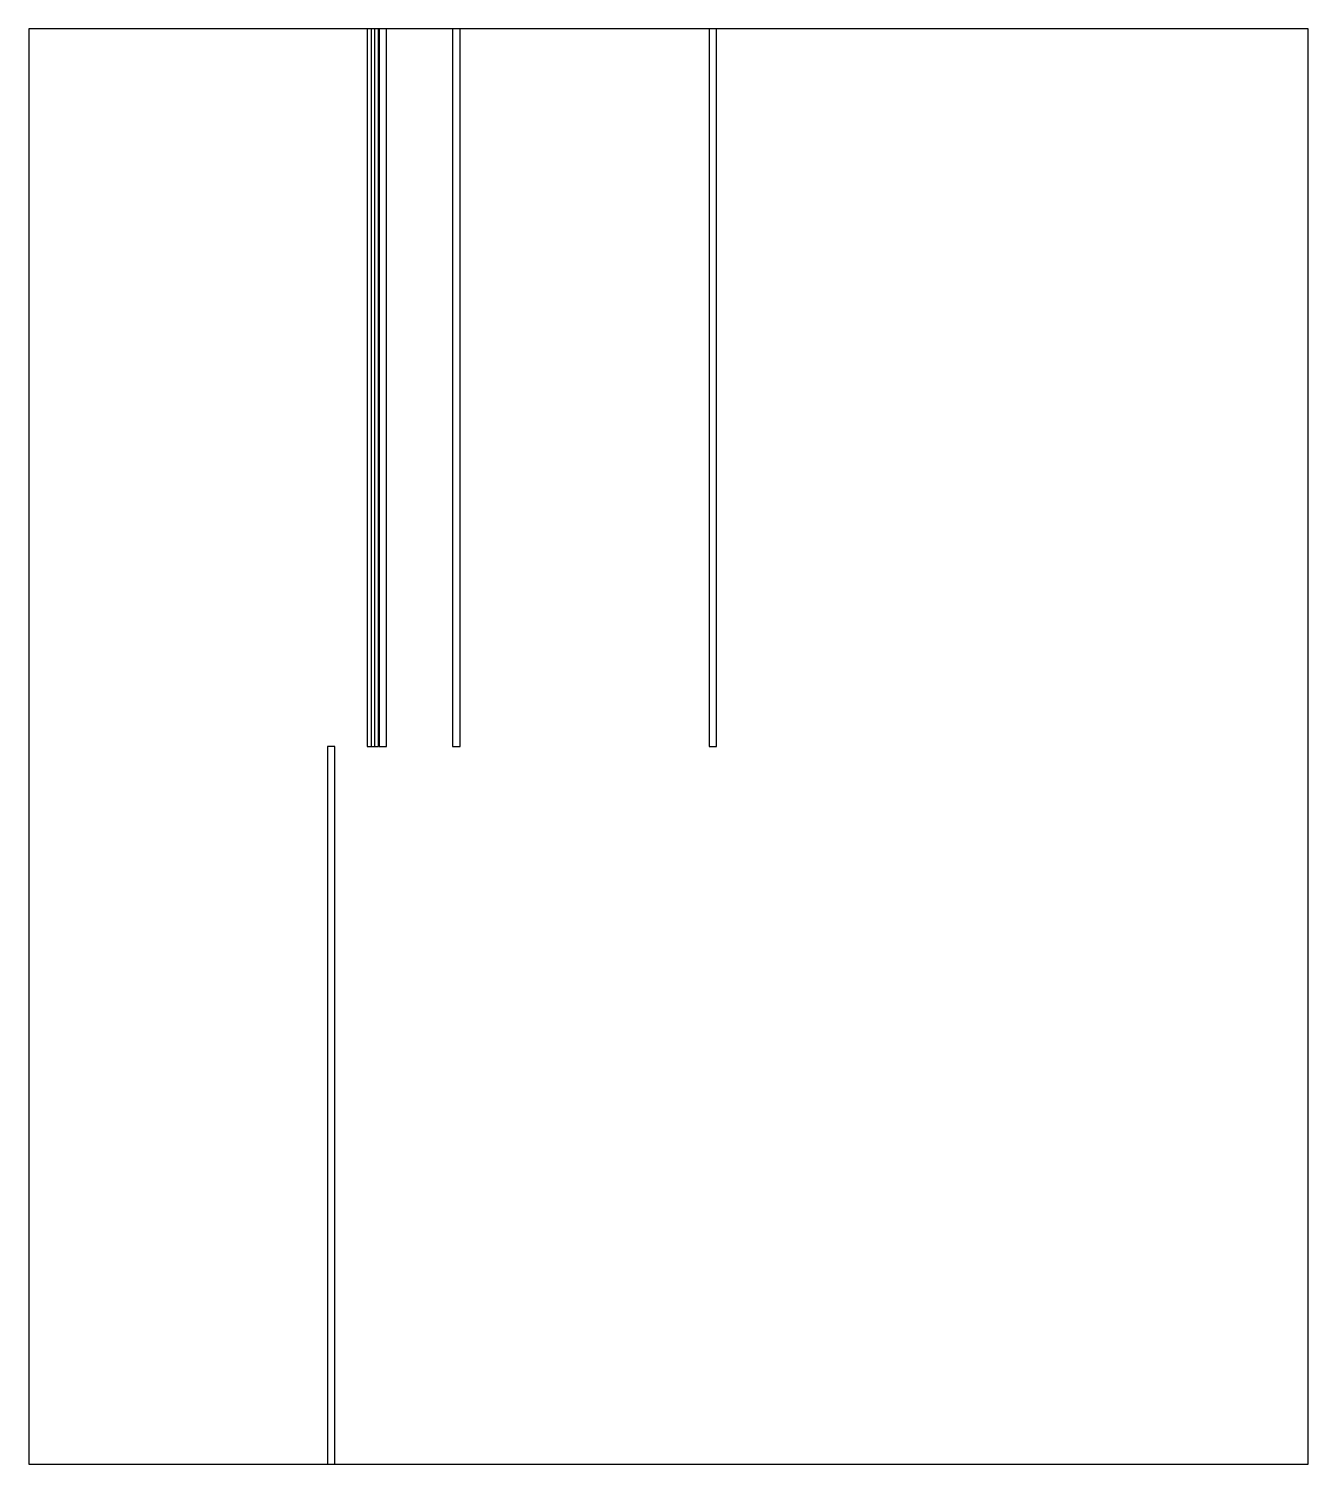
# Model space of a CAD drawing. Header units: millimetres. Extents: x 0 to 535, y 0 to 600.
import ezdxf

# ---------------------------------------------------------------- set-up
doc = ezdxf.new("R2010")
doc.units = ezdxf.units.MM
doc.layers.add('OUTLINE', color=5, linetype='Continuous')
doc.layers.add('SLOT', color=1, linetype='Continuous')

msp = doc.modelspace()

# ---------------------------------------------------------------- linework, layer by layer
at = {"layer": 'OUTLINE'}
msp.add_lwpolyline([(0, 0), (534.97, 0), (534.97, 600), (0, 600), (0, 0)], close=True, dxfattribs=at)
at = {"layer": 'SLOT'}
for points in [[(141.55, 300), (144.65, 300), (144.65, 600), (141.55, 600), (141.55, 300)], [(143.18, 300), (146.28, 300), (146.28, 600), (143.18, 600), (143.18, 300)], [(146.47, 300), (149.57, 300), (149.57, 600), (146.47, 600), (146.47, 300)], [(177.24, 300), (180.34, 300), (180.34, 600), (177.24, 600), (177.24, 300)], [(284.44, 300), (287.54, 300), (287.54, 600), (284.44, 600), (284.44, 300)], [(124.87, 0), (127.97, 0), (127.97, 300), (124.87, 300), (124.87, 0)]]:
    msp.add_lwpolyline(points, close=True, dxfattribs=at)

doc.saveas('drawing.dxf')
